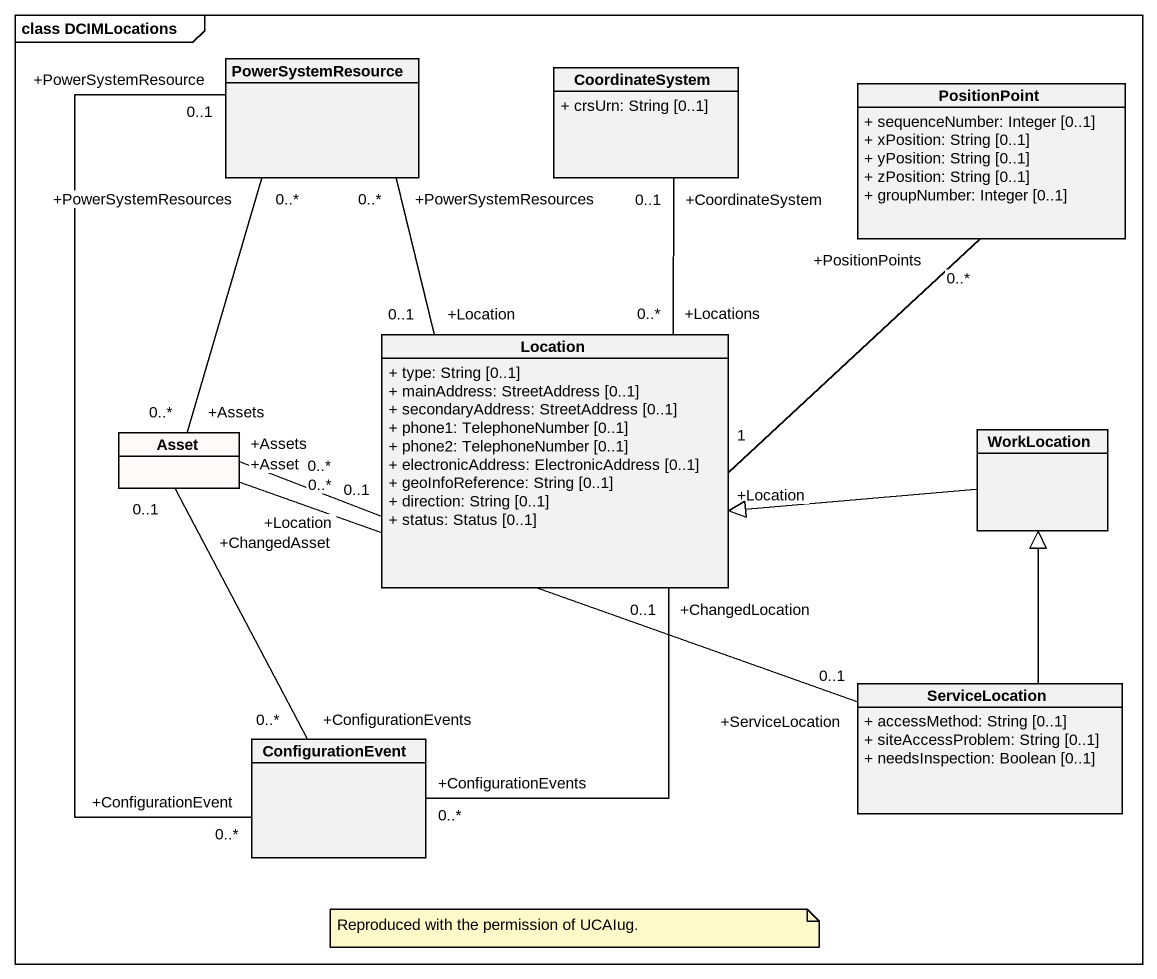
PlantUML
@startuml
mainframe class DCIMLocations
hide circle
hide empty members
skinparam classAttributeIconSize 0
class PowerSystemResource
class CoordinateSystem {
  + crsUrn: String [0..1]
}
class PositionPoint {
  + sequenceNumber: Integer [0..1]
  + xPosition: String [0..1]
  + yPosition: String [0..1]
  + zPosition: String [0..1]
  + groupNumber: Integer [0..1]
}
class Location {
  + type: String [0..1]
  + mainAddress: StreetAddress [0..1]
  + secondaryAddress: StreetAddress [0..1]
  + phone1: TelephoneNumber [0..1]
  + phone2: TelephoneNumber [0..1]
  + electronicAddress: ElectronicAddress [0..1]
  + geoInfoReference: String [0..1]
  + direction: String [0..1]
  + status: Status [0..1]
}
class Asset #FEFAF7
class WorkLocation
class ServiceLocation {
  + accessMethod: String [0..1]
  + siteAccessProblem: String [0..1]
  + needsInspection: Boolean [0..1]
}
class ConfigurationEvent
PowerSystemResource "+PowerSystemResource\n0..1" -- "+ConfigurationEvent\n0..*" ConfigurationEvent
Location "+Location\n0..1" -up- "+PowerSystemResources\n0..*" PowerSystemResource
Location "+Locations\n0..*" -up- "+CoordinateSystem\n0..1" CoordinateSystem
Location "+Location\n1" -up- "+PositionPoints\n0..*" PositionPoint
Location "+ChangedLocation\n0..1" -- "+ConfigurationEvents\n0..*" ConfigurationEvent
Asset "+Assets\n0..*" -up- "+PowerSystemResources\n0..*" PowerSystemResource
Asset "+Assets\n0..*" -right- "+Location\n0..1" Location
Asset "+ChangedAsset\n0..1" -- "+ConfigurationEvents\n0..*" ConfigurationEvent
WorkLocation -left-|> Location
ServiceLocation "+ServiceLocation\n0..1" -left- "+Asset\n0..*" Asset
ServiceLocation -up-|> WorkLocation
note as N1
  Reproduced with the permission of UCAIug.
end note
@enduml
